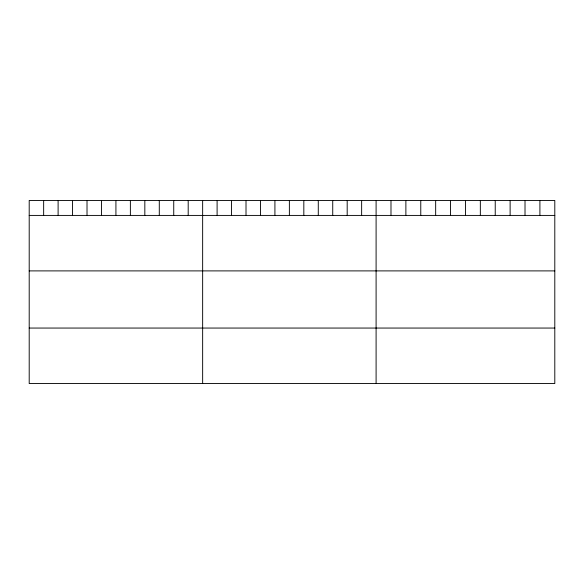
<?xml version="1.0" encoding="UTF-8"?>
<svg xmlns="http://www.w3.org/2000/svg" width="584" height="584" viewBox="0 0 584 584"><rect width="100%" height="100%" fill="white"/><g stroke="black" fill="none" stroke-linecap="round" stroke-linejoin="round"><path stroke-width="0.88" d="M554.8 215.416L554.8 383.535L29.2 383.535L29.2 200.465L554.8 200.465L554.8 215.416L29.2 215.416M29.2 270.896L554.8 270.896M29.2 328.055L554.8 328.055M539.908 200.465L539.908 215.416M525.016 200.465L525.016 215.416M510.124 200.465L510.124 215.416M495.232 200.465L495.232 215.416M480.34 200.465L480.34 215.416M465.448 200.465L465.448 215.416M450.556 200.465L450.556 215.416M435.664 200.465L435.664 215.416M420.772 200.465L420.772 215.416M405.88 200.465L405.88 215.416M390.988 200.465L390.988 215.416M376.096 200.465L376.096 383.535M361.642 200.465L361.642 215.416M347.188 200.465L347.188 215.416M332.734 200.465L332.734 215.416M318.28 200.465L318.28 215.416M303.826 200.465L303.826 215.416M289.372 200.465L289.372 215.416M274.918 200.465L274.918 215.416M260.464 200.465L260.464 215.416M246.01 200.465L246.01 215.416M231.556 200.465L231.556 215.416M217.102 200.465L217.102 215.416M202.648 200.465L202.648 383.535M188.194 200.465L188.194 215.416M173.74 200.465L173.74 215.416M159.286 200.465L159.286 215.416M144.832 200.465L144.832 215.416M130.378 200.465L130.378 215.416M115.924 200.465L115.924 215.416M101.47 200.465L101.47 215.416M87.016 200.465L87.016 215.416M72.562 200.465L72.562 215.416M58.108 200.465L58.108 215.416M43.654 200.465L43.654 215.416"/></g></svg>
